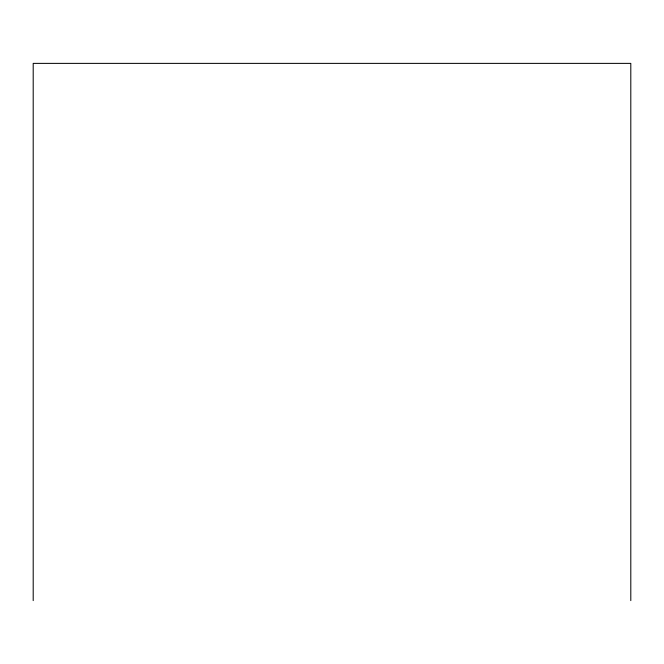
<?xml version="1.0" encoding="UTF-8"?>
<svg xmlns="http://www.w3.org/2000/svg" width="664" height="664" viewBox="0 0 664 664"><rect width="100%" height="100%" fill="white"/><g stroke="black" fill="none" stroke-linecap="round" stroke-linejoin="round"><path stroke-width="1" d="M630.8 600.621L630.8 63.379L33.2 63.379L33.2 600.621"/></g></svg>
